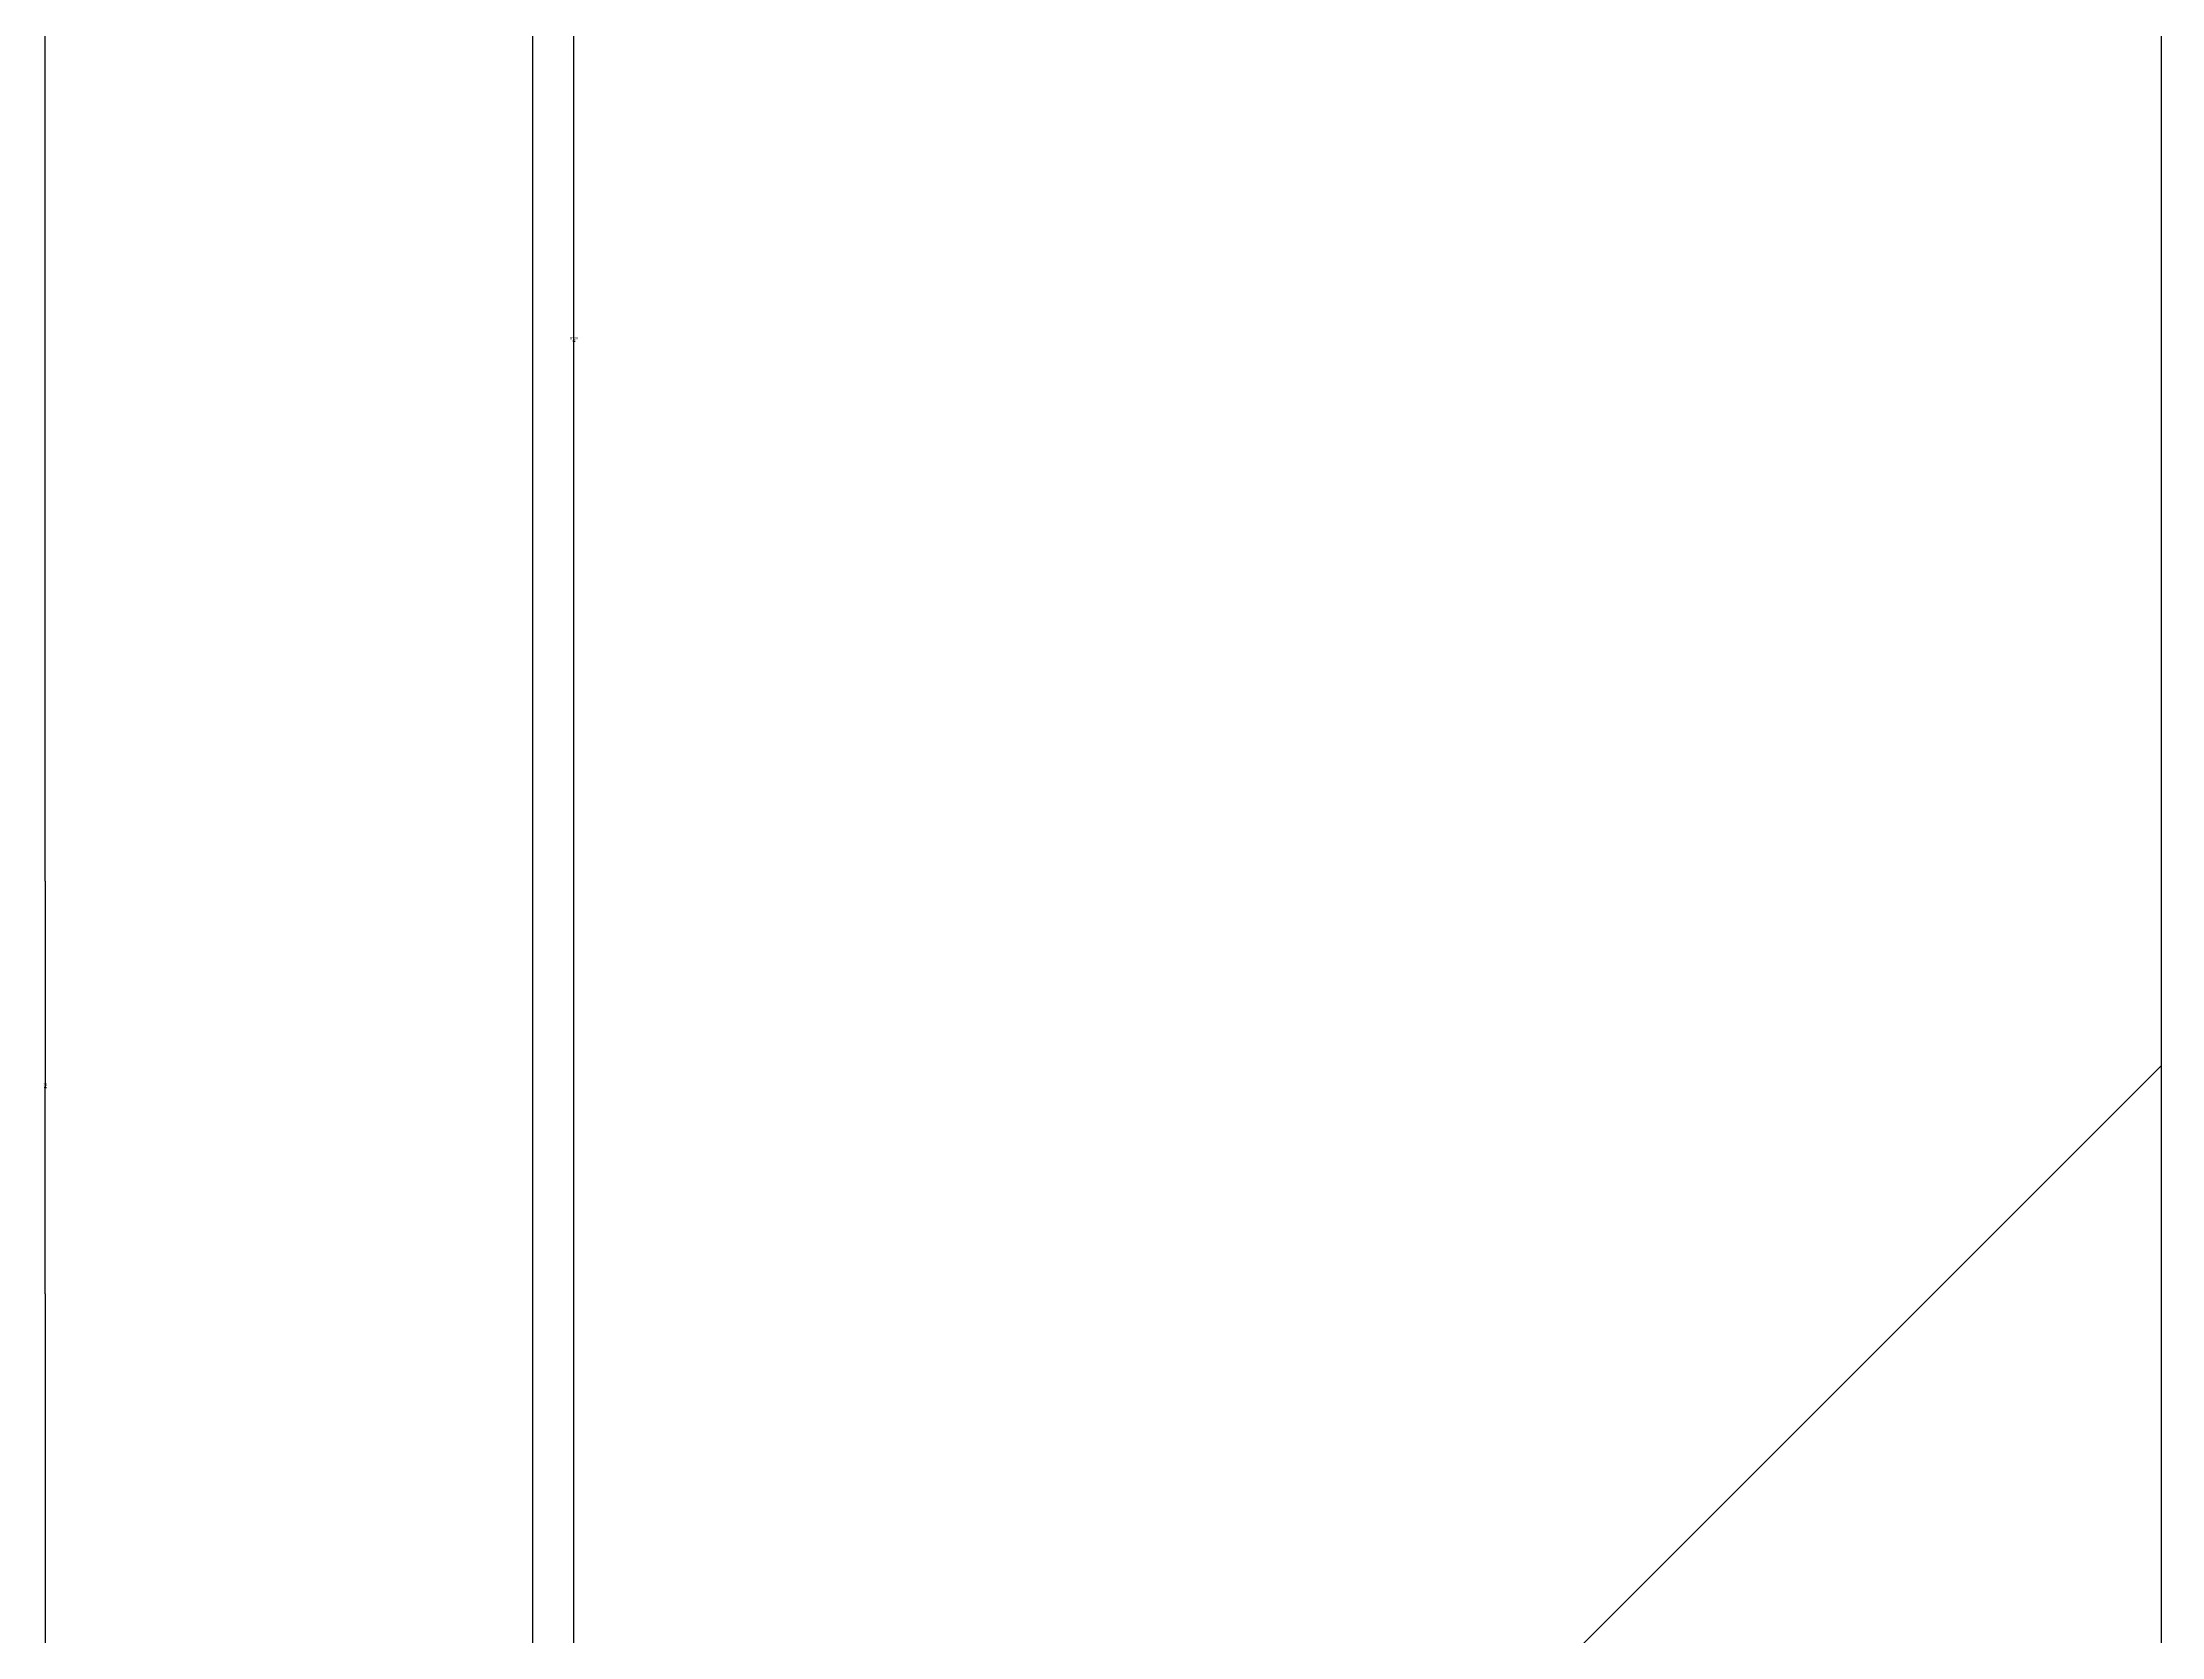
# Model space of a CAD drawing. Header units: metres. Extents: x -687 to 12991, y 0 to 20324.
# Drawn here: x -206 to 615, y 9374 to 9992 of the extents above; entities that cross this region are included whole.
import ezdxf

# ---------------------------------------------------------------- set-up
doc = ezdxf.new("R2010")
doc.units = ezdxf.units.M
for name, color, linetype in [('2', 2, 'Continuous'), ('3', 3, 'Continuous'), ('DIM', 3, 'Continuous')]:
    doc.layers.add(name, color=color, linetype=linetype)
doc.dimstyles.get("Standard").update_dxf_attribs({"dimtxt": 2.5, "dimasz": 2.5, "dimexe": 1.25, "dimexo": 0.625, "dimtad": 1, "dimcen": 2.5, "dimazin": 3, "dimtfac": 1, "dimtmove": 0, "dimatfit": 3})

# ---------------------------------------------------------------- blocks, each defined once
blk = doc.blocks.new('*D4')
for p, q in [((-0.25, 10573.43), (-0.5, 10573.43)), ((0, 0), (0, 10573.43)), ((0, 0), (0, 10573.43)), ((0, 10573.43), (0, 10573.43)), ((0.25, 10573.43), (0.5, 10573.43))]:
    blk.add_line(p, q)
at = {"layer": 'Defpoints'}
for p in [(0, 10573.43), (0, 0), (0, 0)]:
    blk.add_point(p, dxfattribs=at)
at = {"layer": 'DIM', "insert": (0, 10574.555), "char_height": 1, "attachment_point": 5}
blk.add_mtext('R=20', dxfattribs=at)
blk = doc.blocks.new('*D15')
for p, q in [((-204.77, 9506.72), (-204.77, 9094.72)), ((-205.02, 9094.72), (-205.27, 9094.72)), ((-204.77, 8682.72), (-204.77, 9094.72)), ((-204.77, 9094.72), (-204.77, 9094.72)), ((-204.52, 9094.72), (-204.27, 9094.72))]:
    blk.add_line(p, q)
at = {"layer": 'Defpoints'}
for p in [(-204.77, 9506.72), (-204.77, 9094.72), (-204.77, 8682.72)]:
    blk.add_point(p, dxfattribs=at)
at = {"layer": 'DIM', "insert": (-204.77, 9095.845), "char_height": 1, "attachment_point": 5}
blk.add_mtext('103', dxfattribs=at)
blk = doc.blocks.new('*D17')
for p, q in [((-204.77, 10482.72), (-204.77, 10074.72)), ((-205.02, 10074.72), (-205.27, 10074.72)), ((-204.77, 9666.72), (-204.77, 10074.72)), ((-204.77, 10074.72), (-204.77, 10074.72)), ((-204.52, 10074.72), (-204.27, 10074.72))]:
    blk.add_line(p, q)
at = {"layer": 'Defpoints'}
for p in [(-204.77, 10482.72), (-204.77, 10074.72), (-204.77, 9666.72)]:
    blk.add_point(p, dxfattribs=at)
at = {"layer": 'DIM', "insert": (-204.77, 10075.845), "char_height": 1, "attachment_point": 5}
blk.add_mtext('102', dxfattribs=at)
blk = doc.blocks.new('*D18')
for p, q in [((-204.77, 9666.72), (-204.77, 9586.72)), ((-205.02, 9586.72), (-205.27, 9586.72)), ((-204.77, 9506.72), (-204.77, 9586.72)), ((-204.77, 9586.72), (-204.77, 9586.72)), ((-204.52, 9586.72), (-204.27, 9586.72))]:
    blk.add_line(p, q)
at = {"layer": 'Defpoints'}
for p in [(-204.77, 9666.72), (-204.77, 9586.72), (-204.77, 9506.72)]:
    blk.add_point(p, dxfattribs=at)
at = {"layer": 'DIM', "insert": (-204.77, 9587.845), "char_height": 1, "attachment_point": 5}
blk.add_mtext('20', dxfattribs=at)
blk = doc.blocks.new('*D26')
for p, q in [((-0.25, 9875.91), (-0.5, 9875.91)), ((0, 0), (0, 9875.91)), ((0, 0), (0, 9875.91)), ((0, 9875.91), (0, 9875.91)), ((0.25, 9875.91), (0.5, 9875.91))]:
    blk.add_line(p, q)
at = {"layer": 'Defpoints'}
for p in [(0, 9875.91), (0, 0), (0, 0)]:
    blk.add_point(p, dxfattribs=at)
at = {"layer": 'DIM', "insert": (0, 9877.035), "char_height": 1, "attachment_point": 5}
blk.add_mtext('R=20', dxfattribs=at)

msp = doc.modelspace()

# ---------------------------------------------------------------- hatches: boundary and pattern name
at = {"layer": '3'}
h = msp.add_hatch(dxfattribs=at)
h.set_pattern_fill('ANSI31', scale=2000)
h.paths.add_polyline_path([(614.95, 10040.13), (233.77, 10040.13), (233.77, 10132.92), (614.95, 10132.92), (614.95, 11681.69), (-15.88, 11822.26), (-15.88, 6390.6), (419.31, 6390.6), (419.31, 6713.94), (83.58, 6713.94), (83.58, 6806.72), (419.31, 6806.72), (419.31, 7101.95), (614.95, 7277.21)])
h = msp.add_hatch(dxfattribs=at)
h.set_pattern_fill('AR-CONC', scale=100)
h.paths.add_polyline_path([(-15.88, 6390.6), (419.31, 6390.6), (419.31, 6713.94), (83.58, 6713.94), (83.58, 6806.72), (419.31, 6806.72), (419.31, 7101.95), (614.95, 7277.21), (614.95, 10040.13), (233.77, 10040.13), (233.77, 10132.92), (614.95, 10132.92), (614.95, 11681.69), (-15.88, 11822.26)])

# ---------------------------------------------------------------- linework, layer by layer
at = {"layer": '2'}
msp.add_line((614.95, 7277.21), (614.95, 11681.69), dxfattribs=at)
at = {"layer": '3'}
msp.add_line((-15.88, 5858.4), (-15.88, 11819.66), dxfattribs=at)

# ---------------------------------------------------------------- dimensions: what is measured, and where the dimension line sits
at = {"layer": 'DIM'}
for base, p1, p2, text, picture, middle in [((0, 10573.43), (0, 0), (0, 0), 'R=20', '*D4', (0, 10574.555)), ((-204.77, 10074.72), (-204.77, 9666.72), (-204.77, 10482.72), '102', '*D17', (-204.77, 10075.845)), ((0, 9875.91), (0, 0), (0, 0), 'R=20', '*D26', (0, 9877.035)), ((-204.77, 9586.72), (-204.77, 9506.72), (-204.77, 9666.72), '20', '*D18', (-204.77, 9587.845)), ((-204.77, 9094.72), (-204.77, 8682.72), (-204.77, 9506.72), '103', '*D15', (-204.77, 9095.845))]:
    dim = msp.add_linear_dim(base=base, p1=p1, p2=p2, text=text, dimstyle='Standard', dxfattribs=at)
    dim.commit()
    dim.dimension.update_dxf_attribs({"geometry": picture, "text_midpoint": middle})

doc.saveas('drawing.dxf')
